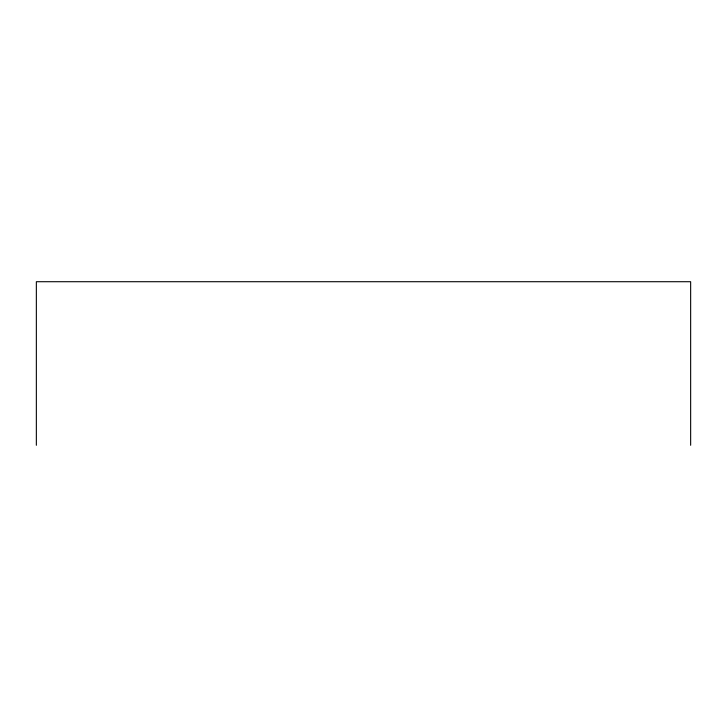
<?xml version="1.0" encoding="UTF-8"?>
<svg xmlns="http://www.w3.org/2000/svg" width="727" height="727" viewBox="0 0 727 727"><rect width="100%" height="100%" fill="white"/><g stroke="black" fill="none" stroke-linecap="round" stroke-linejoin="round"><path stroke-width="1.09" d="M690.65 445.287L690.65 281.712L36.35 281.712L36.35 445.287"/></g></svg>
